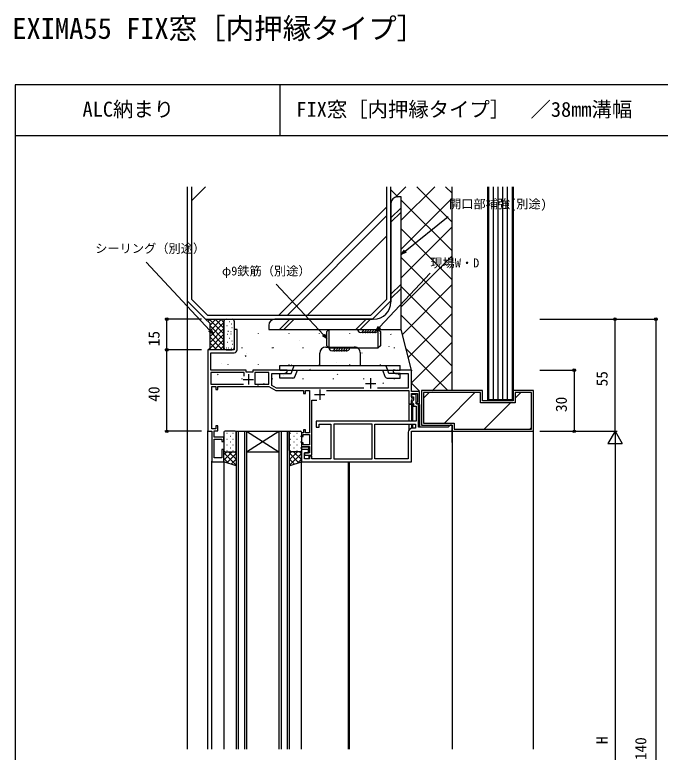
# Model space of a CAD drawing. Units: millimetres, scale not verified. Extents: x -437 to 438, y -344 to 341.
# Drawn here: x -436.9 to -120, y -21 to 340.9 of the extents above; entities that cross this region are included whole.
import ezdxf
from ezdxf.enums import TextEntityAlignment as Align

# ---------------------------------------------------------------- set-up
doc = ezdxf.new("R2010")
doc.units = ezdxf.units.MM
doc.header["$LTSCALE"] = 2
for name, color, linetype in [('0-1_USER1', 3, 'Continuous'), ('0-2_YKK_11', 7, 'Continuous'), ('0-3_YKK_12', 2, 'Continuous'), ('0-4_YKK_13', 4, 'Continuous'), ('0-5_YKK_D', 6, 'Continuous'), ('0-6_YKK_ZWAK', 7, 'Continuous'), ('0-7_YSS_K', 3, 'Continuous')]:
    doc.layers.add(name, color=color, linetype=linetype)
doc.styles.add('ＭＳ ゴシック', font='')
doc.styles.get('ＭＳ ゴシック').set_extended_font_data('MS Gothic')

msp = doc.modelspace()

# ---------------------------------------------------------------- linework, layer by layer
at = {"layer": '0-2_YKK_11'}
for p, q in [((-322.214, 164.5), (-322.214, 159.5)), ((-324.714, 162), (-319.714, 162)), ((-264.714, 160), (-259.714, 160)), ((-262.214, 162.5), (-262.214, 157.5)), ((-287.214, 157), (-287.214, 152)), ((-289.714, 154.5), (-284.714, 154.5)), ((-223.714, 139), (-223.714, 139)), ((-238.703, 136.5), (-238.725, 136.5))]:
    msp.add_line(p, q, dxfattribs=at)
for points in [[(-327.714, 176.5), (-327.714, 186.5), (-329.214, 186.5), (-329.214, 176.5), (-342.214, 176.5), (-342.214, 136.5), (-340.214, 136.5), (-340.214, 121.5), (-334.214, 121.5), (-334.214, 127.5), (-335.214, 127.5), (-335.214, 123.5), (-339.014, 123.5), (-339.014, 132.7), (-335.214, 132.7), (-335.214, 131.5), (-334.214, 131.5), (-334.214, 133.7), (-339.014, 133.7), (-339.014, 136.7), (-337.214, 136.7), (-337.214, 139.2), (-338.214, 139.2), (-338.214, 137.7), (-340.214, 137.7), (-340.214, 158.5), (-338.214, 158.5), (-338.214, 157), (-337.214, 157), (-337.214, 158.5), (-312.214, 158.5), (-308.75, 156.5), (-295.214, 156.5), (-295.214, 155.1), (-294.214, 155.1), (-294.214, 156.5), (-292.214, 156.5), (-292.214, 135.8), (-294.214, 135.8), (-294.214, 137.3)], [(-265.613, 157.7), (-308.428, 157.7), (-310.714, 159.02), (-310.714, 164.8), (-304.426, 164.8), (-303.214, 165.5), (-303.214, 166.5), (-320.014, 166.5), (-320.014, 165.5), (-323.314, 165.5), (-323.314, 166.5), (-340.714, 166.5), (-340.714, 175), (-329.214, 175)], [(-283.941, 156.5), (-243.414, 156.5), (-243.414, 150), (-242.214, 150), (-242.214, 151.68), (-241.654, 152.65), (-241.914, 153.1), (-242.214, 153.4), (-242.214, 155), (-239.214, 155), (-239.214, 150.762), (-239.754, 150.45), (-239.634, 150), (-238.214, 150), (-238.214, 156), (-242.214, 156), (-242.214, 166.5), (-248.256, 166.5), (-248.439, 166.38), (-248.989, 166.38), (-249.172, 166.5), (-249.256, 166.5), (-249.439, 166.38), (-249.989, 166.38), (-250.172, 166.5), (-251.214, 166.5), (-251.214, 165.5), (-250.002, 164.8), (-243.714, 164.8), (-243.714, 157.7), (-258.815, 157.7)], [(-324.314, 163.55), (-324.314, 165.3), (-340.714, 165.3), (-340.714, 159.7), (-324.614, 159.7)], [(-294.214, 137.3), (-295.214, 137.3), (-295.214, 135.8), (-296.214, 135.8), (-296.214, 133.9), (-295.414, 133.9), (-295.414, 135), (-292.214, 135), (-292.214, 129.8), (-295.414, 129.8), (-295.414, 130.9), (-296.214, 130.9), (-296.214, 129), (-292.214, 129), (-292.214, 126), (-294.714, 126), (-294.714, 124.8), (-291.014, 124.8), (-291.014, 151.7), (-288.61, 151.7)], [(-260.214, 140), (-240.214, 140), (-240.214, 138), (-241.714, 138)], [(-243.714, 136), (-243.714, 123), (-260.214, 123), (-260.214, 140)]]:
    msp.add_lwpolyline(points, dxfattribs=at)
for points in [[(-312.214, 165.3), (-319.014, 165.3), (-319.014, 159.7), (-312.214, 159.7)], [(-296.214, 121.5), (-242.214, 121.5), (-242.214, 136.5), (-222.214, 136.5), (-222.214, 139.5), (-223.214, 139.5), (-223.714, 139), (-224.214, 138.5), (-238.714, 138.5), (-238.714, 150), (-239.914, 150), (-239.914, 154.6), (-242.214, 154.6), (-242.214, 153.4), (-241.114, 153.4), (-241.114, 151.8), (-241.414, 151.5), (-241.914, 151), (-241.914, 150.8), (-241.414, 150.3), (-241.114, 150), (-241.114, 148.8), (-239.914, 148.8), (-239.914, 141.5), (-289.014, 141.5), (-289.014, 138.5), (-287.514, 138.5), (-287.514, 140), (-281.714, 140), (-281.714, 123), (-291.014, 123), (-291.014, 124.3), (-292.214, 124.3), (-292.214, 123), (-294.714, 123), (-294.714, 126), (-292.714, 126), (-292.714, 127.5), (-296.214, 127.5)], [(-261.414, 140), (-280.214, 140), (-280.214, 123), (-261.414, 123)]]:
    msp.add_lwpolyline(points, close=True, dxfattribs=at)
for centre, radius, start, end in [((-329.214, 176.5), 1.5, 270.00001, 359.99999), ((-241.714, 136), 2, 90.00001, 179.99999)]:
    msp.add_arc(centre, radius, start, end, dxfattribs=at)
at = {"layer": '0-3_YKK_12'}
for p, q in [((-342.214, 176.5), (-341.914, 176.5)), ((-243.414, 149.7), (-243.414, 141.5)), ((-241.114, 149.7), (-243.414, 149.7)), ((-242.214, 149.7), (-242.214, 150.3)), ((-242.214, 149.7), (-242.214, 141.5)), ((-241.614, 149.7), (-241.614, 141.5)), ((-243.414, 140), (-243.414, 137.053)), ((-242.214, 140), (-242.214, 138)), ((-241.614, 140), (-241.614, 138)), ((-342.214, -19.5), (-342.214, 136.8)), ((-341.914, 136.5), (-342.214, 136.5)), ((-328.214, 136.5), (-328.214, -19.5)), ((-327.214, 136.5), (-327.214, -19.5)), ((-324.214, 136.5), (-324.214, -19.5)), ((-323.214, 136.5), (-323.214, -19.5)), ((-323.214, 126.5), (-307.214, 136.5)), ((-323.214, 136.5), (-307.214, 126.5)), ((-307.214, 136.5), (-307.214, -19.5)), ((-306.214, 136.5), (-306.214, -19.5)), ((-303.214, 136.5), (-303.214, -19.5)), ((-222.214, 136.5), (-222.714, 136.5)), ((-222.214, 136.5), (-222.214, -19.5)), ((-292.514, 128.7), (-296.214, 128.7)), ((-292.514, 126), (-292.514, 128.7)), ((-323.214, 126.5), (-307.214, 126.5)), ((-292.514, 124.8), (-292.514, 123)), ((-340.214, -19.5), (-340.214, 121.8)), ((-339.914, 121.5), (-340.214, 121.5)), ((-334.714, 121.5), (-334.214, 121.5)), ((-334.214, 121.5), (-334.214, -19.5)), ((-296.214, -19.5), (-296.214, 121.5)), ((-296.214, 121.5), (-295.714, 121.5)), ((-273.214, 121.5), (-273.214, -19.5)), ((-273.214, 120.5), (-272.714, 120.5)), ((-272.714, 121.5), (-272.714, -19.5))]:
    msp.add_line(p, q, dxfattribs=at)
for points in [[(-238.714, 149.7), (-238.214, 149.7), (-238.214, 138.5)], [(-328.214, 136.5), (-302.214, 136.5), (-302.214, -19.5)]]:
    msp.add_lwpolyline(points, dxfattribs=at)
at = {"layer": '0-4_YKK_13'}
for p, q in [((-284.214, 177.8), (-270.214, 177.8)), ((-287.214, 168.802), (-287.214, 174.8)), ((-267.214, 168.8), (-267.214, 174.8)), ((-306.714, 168.801), (-247.714, 168.796)), ((-306.714, 166.501), (-306.714, 168.801)), ((-306.714, 166.501), (-247.714, 166.5)), ((-300.607, 166.427), (-299.678, 168.727)), ((-247.714, 166.498), (-247.714, 168.796)), ((-306.714, 164.928), (-301.213, 164.927)), ((-306.714, 162.628), (-306.714, 164.927)), ((-301.213, 164.927), (-300.607, 166.427)), ((-299.409, 163.253), (-298.127, 166.427)), ((-255.018, 163.25), (-256.301, 166.425)), ((-247.714, 164.924), (-253.214, 164.925)), ((-247.715, 162.625), (-247.714, 164.925)), ((-300.336, 162.627), (-306.714, 162.627)), ((-254.091, 162.625), (-247.715, 162.624)), ((-334.214, 136), (-334.214, 127)), ((-334.214, 134.1), (-334.074, 134.1)), ((-328.714, 136.5), (-333.714, 136.5)), ((-332.859, 135.515), (-332.659, 135.515)), ((-331.244, 134.1), (-331.044, 134.1)), ((-329.829, 135.515), (-329.629, 135.515)), ((-328.214, 127), (-328.214, 136)), ((-302.214, 127), (-302.214, 136)), ((-301.714, 136.5), (-296.714, 136.5)), ((-301.529, 135.515), (-301.329, 135.515)), ((-299.914, 134.1), (-299.714, 134.1)), ((-298.499, 135.515), (-298.299, 135.515)), ((-296.884, 134.1), (-296.684, 134.1)), ((-296.214, 136), (-296.214, 127)), ((-334.214, 131.27), (-334.074, 131.27)), ((-332.859, 132.685), (-332.659, 132.685)), ((-331.244, 131.27), (-331.044, 131.27)), ((-329.829, 132.685), (-329.629, 132.685)), ((-301.529, 132.685), (-301.329, 132.685)), ((-299.914, 131.27), (-299.714, 131.27)), ((-298.499, 132.685), (-298.299, 132.685)), ((-296.884, 131.27), (-296.684, 131.27)), ((-334.214, 128.44), (-334.074, 128.44)), ((-334.214, 121.5), (-334.214, 127)), ((-332.859, 129.855), (-332.659, 129.855)), ((-332.859, 127.025), (-332.659, 127.025)), ((-331.244, 128.44), (-331.044, 128.44)), ((-329.829, 129.855), (-329.629, 129.855)), ((-329.829, 127.025), (-329.629, 127.025)), ((-301.529, 129.855), (-301.329, 129.855)), ((-301.529, 127.025), (-301.329, 127.025)), ((-299.914, 128.44), (-299.714, 128.44)), ((-298.499, 129.855), (-298.299, 129.855)), ((-298.499, 127.025), (-298.299, 127.025)), ((-296.884, 128.44), (-296.684, 128.44)), ((-296.214, 121.5), (-296.214, 127)), ((-334.214, 125.24), (-332.954, 126.5)), ((-334.214, 122.412), (-330.126, 126.5)), ((-328.214, 119.926), (-334.214, 125.926)), ((-331.817, 120.701), (-334.214, 123.098)), ((-333.714, 126.5), (-328.714, 126.5)), ((-332.776, 121.021), (-328.214, 125.583)), ((-328.214, 122.755), (-331.959, 126.5)), ((-328.214, 125.583), (-329.131, 126.5)), ((-302.214, 125.299), (-301.013, 126.5)), ((-302.214, 122.471), (-298.185, 126.5)), ((-297.438, 121.092), (-302.214, 125.868)), ((-302.214, 119.642), (-296.214, 125.642)), ((-296.714, 126.5), (-301.714, 126.5)), ((-296.214, 122.696), (-300.018, 126.5)), ((-296.214, 125.524), (-297.19, 126.5)), ((-330.655, 120.314), (-328.214, 122.755)), ((-328.534, 119.607), (-328.214, 119.926)), ((-299.56, 120.385), (-302.214, 123.039)), ((-301.681, 119.678), (-302.214, 120.211)), ((-298.185, 120.843), (-296.214, 122.814))]:
    msp.add_line(p, q, dxfattribs=at)
for points in [[(-253.214, 164.925), (-253.82, 166.425), (-254.749, 168.725)], [(-328.214, 127), (-328.214, 119.5), (-334.214, 121.5)], [(-302.214, 127), (-302.214, 119.5), (-296.214, 121.5)]]:
    msp.add_lwpolyline(points, dxfattribs=at)
for centre, radius, start, end in [((-284.214, 174.8), 3, 89.99878, 179.99845), ((-270.214, 174.8), 3, 359.99873, 89.99878), ((-300.337, 163.627), 1, 270, 337.99665), ((-254.091, 163.625), 1, 201.99783, 270), ((-333.714, 136), 0.5, 90, 180), ((-328.714, 136), 0.5, 0, 90), ((-301.714, 136), 0.5, 90, 180), ((-296.714, 136), 0.5, 0, 90), ((-333.714, 127), 0.5, 180, 270), ((-328.714, 127), 0.5, 270, 0), ((-301.714, 127), 0.5, 180, 270), ((-296.714, 127), 0.5, 270, 0)]:
    msp.add_arc(centre, radius, start, end, dxfattribs=at)
at = {"layer": '0-5_YKK_D'}
for p, q in [((-345.214, 191.5), (-363.214, 191.5)), ((-362.214, 176.5), (-362.214, 191.5)), ((-179.214, 191.5), (-121.214, 191.5)), ((-179.214, 191.5), (-141.214, 191.5)), ((-142.214, 136.5), (-142.214, 191.5)), ((-122.214, 191.5), (-122.214, -248.5)), ((-345.214, 176.5), (-363.214, 176.5)), ((-345.214, 176.5), (-363.214, 176.5)), ((-362.214, 136.5), (-362.214, 176.5)), ((-179.214, 166.5), (-161.214, 166.5)), ((-162.214, 166.5), (-162.214, 136.5)), ((-345.214, 136.5), (-363.214, 136.5)), ((-179.214, 136.5), (-141.214, 136.5)), ((-179.214, 136.5), (-141.214, 136.5)), ((-179.214, 136.5), (-161.214, 136.5)), ((-142.214, 136.5), (-145.714, 130.438)), ((-142.214, 136.5), (-138.714, 130.438)), ((-142.214, 136.5), (-142.214, 124.376)), ((-145.714, 130.438), (-138.714, 130.438)), ((-142.214, 129.5), (-142.214, -156.5))]:
    msp.add_line(p, q, dxfattribs=at)
for points in [[(-247.214, 223.304), (-245.232, 224.908), (-224.2, 241.939)], [(-244.802, 224.377), (-247.214, 223.304), (-245.662, 225.439)], [(-339.343, 184.112), (-341.086, 185.974), (-372.442, 219.48)], [(-259.624, 185.725), (-257.881, 187.587), (-233.023, 214.15)], [(-283.664, 182), (-285.406, 183.862), (-308.612, 208.659)], [(-340.587, 186.441), (-339.343, 184.112), (-341.585, 185.507)], [(-257.383, 187.12), (-259.624, 185.725), (-258.38, 188.054)], [(-284.907, 184.329), (-283.664, 182), (-285.905, 183.395)]]:
    msp.add_lwpolyline(points, dxfattribs=at)
for centre in [(-362.214, 191.5), (-142.214, 191.5), (-122.214, 191.5), (-362.214, 176.5), (-362.214, 176.5), (-162.214, 166.5), (-362.214, 136.5), (-162.214, 136.5)]:
    msp.add_circle(centre, 0.637, dxfattribs=at)
at = {"layer": '0-6_YKK_ZWAK'}
for p, q in [((-436.8, 306.5), (-436.8, -343.5)), ((438.2, 306.5), (-436.8, 306.5)), ((-306.8, 306.5), (-306.8, 281.5)), ((438.2, 281.5), (-436.8, 281.5))]:
    msp.add_line(p, q, dxfattribs=at)
at = {"layer": '0-7_YSS_K'}
for p, q in [((-350.214, 249.604), (-343.318, 256.5)), ((-248.685, 251.477), (-252.214, 255.006)), ((-249.942, 251.458), (-244.9, 256.5)), ((-247.214, 240.044), (-230.758, 256.5)), ((-222.214, 239.148), (-239.566, 256.5)), ((-222.214, 253.29), (-225.424, 256.5)), ((-222.214, 156.5), (-222.214, 256.5)), ((-201.914, 152), (-201.914, 256.5)), ((-199.614, 152), (-199.614, 256.5)), ((-197.314, 152), (-197.314, 256.5)), ((-195.014, 152), (-195.014, 256.5)), ((-247.214, 225.902), (-222.214, 250.902)), ((-222.214, 225.006), (-247.214, 250.006)), ((-307.323, 193.5), (-254.214, 246.609)), ((-252.214, 248.5), (-252.214, 200)), ((-247.214, 246.236), (-252.214, 241.236)), ((-247.214, 244.113), (-252.214, 239.113)), ((-303.08, 193.5), (-254.214, 242.366)), ((-247.214, 211.76), (-222.214, 236.76)), ((-222.214, 210.864), (-247.214, 235.864)), ((-293.181, 193.5), (-254.214, 232.467)), ((-247.214, 197.617), (-222.214, 222.617)), ((-222.214, 196.722), (-247.214, 221.722)), ((-247.214, 208.76), (-252.214, 203.76)), ((-247.214, 206.637), (-252.214, 201.637)), ((-222.214, 182.58), (-247.214, 207.58)), ((-246.609, 184.08), (-222.214, 208.475)), ((-352.214, 200.5), (-352.214, -19.5)), ((-222.214, 168.438), (-247.214, 193.438)), ((-243.781, 172.767), (-222.214, 194.333)), ((-343.214, 191.5), (-341.214, 189.5)), ((-342.113, 190.399), (-341.013, 191.5)), ((-334.214, 184.271), (-341.443, 191.5)), ((-341.214, 188.47), (-338.184, 191.5)), ((-341.214, 185.642), (-335.356, 191.5)), ((-341.214, 182.813), (-334.214, 189.813)), ((-341.214, 189.5), (-341.214, 177.324)), ((-334.214, 181.443), (-341.214, 188.443)), ((-334.214, 187.099), (-338.615, 191.5)), ((-334.214, 189.928), (-335.786, 191.5)), ((-334.243, 191.5), (-334.214, 191.471)), ((-334.243, 191.5), (-334.214, 191.471)), ((-334.214, 191.5), (-334.214, 177.5)), ((-334.214, 176.5), (-334.214, 190.5)), ((-333.214, 191.5), (-330.214, 191.5)), ((-332.839, 188.426), (-332.639, 188.426)), ((-331.726, 190.43), (-331.526, 190.43)), ((-330.538, 189.168), (-330.338, 189.168)), ((-329.214, 190.5), (-329.214, 177.5)), ((-260.714, 191.5), (-309.214, 191.5)), ((-301.95, 191.5), (-306.95, 186.5)), ((-299.827, 191.5), (-304.827, 186.5)), ((-264.474, 191.5), (-269.474, 186.5)), ((-262.351, 191.5), (-267.351, 186.5)), ((-341.214, 179.985), (-334.214, 186.985)), ((-334.214, 178.614), (-341.214, 185.614)), ((-332.245, 185.68), (-332.045, 185.68)), ((-330.91, 185.458), (-330.71, 185.458)), ((-330.39, 187.387), (-330.19, 187.387)), ((-317.393, 184.725), (-317.393, 184.475)), ((-302.443, 184.725), (-302.443, 184.475)), ((-287.493, 184.725), (-287.493, 184.475)), ((-282.664, 186.5), (-258.432, 186.5)), ((-272.543, 184.725), (-272.543, 184.475)), ((-257.593, 184.725), (-257.593, 184.475)), ((-341.871, 176.5), (-334.214, 184.157)), ((-334.928, 176.5), (-341.214, 182.786)), ((-339.042, 176.5), (-334.214, 181.328)), ((-332.644, 184.162), (-332.444, 184.162)), ((-331.531, 182.233), (-331.331, 182.233)), ((-330.863, 184.311), (-330.663, 184.311)), ((-330.343, 180.971), (-330.143, 180.971)), ((-252.508, 184.369), (-252.232, 183.952)), ((-337.757, 176.5), (-341.214, 179.957)), ((-336.214, 176.5), (-334.214, 178.5)), ((-333.136, 177.415), (-332.936, 177.415)), ((-332.644, 180.229), (-332.444, 180.229)), ((-332.05, 177.483), (-331.85, 177.483)), ((-330.195, 179.19), (-329.995, 179.19)), ((-325.468, 177.6), (-325.468, 177.35)), ((-310.518, 177.6), (-310.518, 177.35)), ((-309.997, 177.658), (-309.98, 177.611)), ((-296.936, 180.888), (-296.92, 180.841)), ((-295.568, 177.6), (-295.568, 177.35)), ((-282.664, 177.5), (-258.433, 177.5)), ((-280.618, 177.6), (-280.618, 177.35)), ((-265.668, 177.6), (-265.668, 177.35)), ((-253.314, 178.041), (-253.297, 177.994)), ((-250.718, 177.6), (-250.718, 177.35)), ((-242.161, 160.244), (-222.214, 180.191)), ((-341.214, 177.324), (-342.214, 176.324)), ((-340.585, 176.5), (-341.312, 177.227)), ((-333.214, 176.5), (-330.214, 176.5)), ((-330.91, 176.747), (-330.71, 176.747)), ((-330.714, 177.26), (-330.514, 177.26)), ((-323.142, 174.663), (-323.125, 174.616)), ((-266.458, 175.047), (-266.442, 175)), ((-224.374, 156.455), (-244.812, 176.894)), ((-323.751, 173.622), (-323.475, 173.205)), ((-278.935, 170.167), (-278.918, 170.12)), ((-335.618, 169.784), (-335.602, 169.737)), ((-332.343, 169.525), (-332.343, 169.275)), ((-317.393, 169.525), (-317.393, 169.275)), ((-302.443, 169.525), (-302.443, 169.275)), ((-301.235, 169.2), (-300.959, 168.783)), ((-291.996, 166.937), (-291.979, 166.89)), ((-287.493, 169.525), (-287.493, 169.275)), ((-272.543, 169.525), (-272.543, 169.275)), ((-257.593, 169.525), (-257.593, 169.275)), ((-242.214, 166.5), (-242.214, 166.2)), ((-337.367, 164.598), (-337.091, 164.181)), ((-305.14, 163.942), (-305.124, 163.895)), ((-278.719, 164.778), (-278.443, 164.361)), ((-248.457, 164.326), (-248.44, 164.279)), ((-231.965, 156.298), (-222.214, 166.049)), ((-325.468, 162.4), (-325.468, 162.15)), ((-314.851, 160.176), (-314.575, 159.759)), ((-310.518, 162.4), (-310.518, 162.15)), ((-295.568, 162.4), (-295.568, 162.15)), ((-280.618, 162.4), (-280.618, 162.15)), ((-265.668, 162.4), (-265.668, 162.15)), ((-260.934, 159.446), (-260.917, 159.399)), ((-256.203, 160.356), (-255.927, 159.939)), ((-250.718, 162.4), (-250.718, 162.15)), ((-238.229, 156.169), (-242.16, 160.099)), ((-317.617, 159.063), (-317.6, 159.016)), ((-236.214, 152.706), (-233.42, 155.5)), ((-225.97, 140.5), (-210.97, 155.5)), ((-191.214, 152.805), (-188.519, 155.5)), ((-206.519, 137.5), (-193.519, 150.5)), ((-222.214, 131.042), (-222.214, 139.5)), ((-184.068, 137.5), (-183.214, 138.354)), ((-182.214, -19.5), (-182.214, 136.5))]:
    msp.add_line(p, q, dxfattribs=at)
for points in [[(-352.214, 256.5), (-352.214, 200.5), (-343.214, 191.5), (-261.214, 191.5), (-252.214, 200.5), (-252.214, 256.5)], [(-350.214, 256.5), (-350.214, 201.328), (-342.386, 193.5), (-262.042, 193.5), (-254.214, 201.328), (-254.214, 256.5)], [(-192.214, 256.5), (-192.214, 151.5), (-204.714, 151.5), (-204.714, 256.5)], [(-192.714, 256.5), (-192.714, 152), (-204.214, 152), (-204.214, 256.5)], [(-312.214, 188.5), (-312.214, 186.5), (-247.214, 186.5), (-247.214, 251.5), (-249.214, 251.5)], [(-242.214, 166), (-242.214, 166.5), (-247.214, 186.5)]]:
    msp.add_lwpolyline(points, dxfattribs=at)
for points in [[(-282.664, 186.5), (-282.664, 177.5), (-283.664, 178.5), (-283.664, 185.5)], [(-258.433, 177.5), (-258.432, 186.5), (-257.433, 185.5), (-257.433, 178.5)], [(-237.214, 156.5), (-237.214, 139.5), (-222.214, 139.5), (-222.214, 136.5), (-182.214, 136.5), (-182.214, 156.5), (-192.214, 156.5), (-192.214, 151.5), (-207.214, 151.5), (-207.214, 156.5)], [(-236.214, 155.5), (-236.214, 140.5), (-221.214, 140.5), (-221.214, 137.5), (-183.214, 137.5), (-183.214, 155.5), (-191.214, 155.5), (-191.214, 150.5), (-208.214, 150.5), (-208.214, 155.5)]]:
    msp.add_lwpolyline(points, close=True, dxfattribs=at)
for centre, radius, start, end in [((-249.214, 248.5), 3, 90, 180), ((-260.714, 200), 8.5, 270, 0), ((-333.214, 190.5), 1, 90, 180), ((-330.214, 190.5), 1, 0, 90), ((-309.214, 188.5), 3, 90, 180), ((-267.132, 186.5), 1.5, 180, 0), ((-265.932, 186.5), 1.5, 246.42182, 0), ((-264.732, 186.5), 1.5, 246.42182, 0), ((-263.532, 186.5), 1.5, 246.42182, 0), ((-262.332, 186.5), 1.5, 246.42182, 0), ((-261.132, 186.5), 1.5, 246.42182, 360), ((-259.932, 186.5), 1.5, 246.42182, 360), ((-333.214, 177.5), 1, 180, 270), ((-330.214, 177.5), 1, 270, 0), ((-281.164, 177.5), 1.5, 180, 0), ((-279.964, 177.5), 1.5, 246.42182, 0), ((-278.764, 177.5), 1.5, 246.42182, 0), ((-277.564, 177.5), 1.5, 246.42182, 0), ((-276.364, 177.5), 1.5, 246.42182, 0), ((-275.164, 177.5), 1.5, 246.42182, 360), ((-273.964, 177.5), 1.5, 246.42182, 360)]:
    msp.add_arc(centre, radius, start, end, dxfattribs=at)

# ---------------------------------------------------------------- texts
at = {"layer": '0-1_USER1', "style": 'ＭＳ ゴシック'}
for s, height, p in [('EXIMA55 FIX窓［内押縁タイプ］', 10.26, (-438.149, 326)), ('ALC納まり', 7.331, (-403.675, 288.716)), ('FIX窓［内押縁タイプ］  ／38mm溝幅', 7.331, (-298.652, 288.631))]:
    msp.add_text(s, height=height, dxfattribs=at).set_placement(p, align=Align.BOTTOM_LEFT)
at = {"layer": '0-5_YKK_D', "style": 'ＭＳ ゴシック'}
for s, p in [('開口部補強(別途)', (-223.737, 244.56)), ('シーリング（別途）', (-397.461, 222.735)), ('現場W・D', (-232.878, 215.594)), ('φ9鉄筋（別途）', (-335.209, 211.674))]:
    msp.add_text(s, height=4.399, dxfattribs=at).set_placement(p, align=Align.BOTTOM_LEFT)
for s, p in [('15', (-364.214, 178.247)), ('55', (-144.214, 158.545)), ('40', (-364.214, 151.045)), ('30', (-164.214, 145.96)), ('H', (-144.214, -16.994)), ('ALC開口高＝H＋140', (-125.194, -77.335))]:
    msp.add_text(s, height=5.499, rotation=90, dxfattribs=at).set_placement(p, align=Align.BOTTOM_LEFT)

doc.saveas('drawing.dxf')
